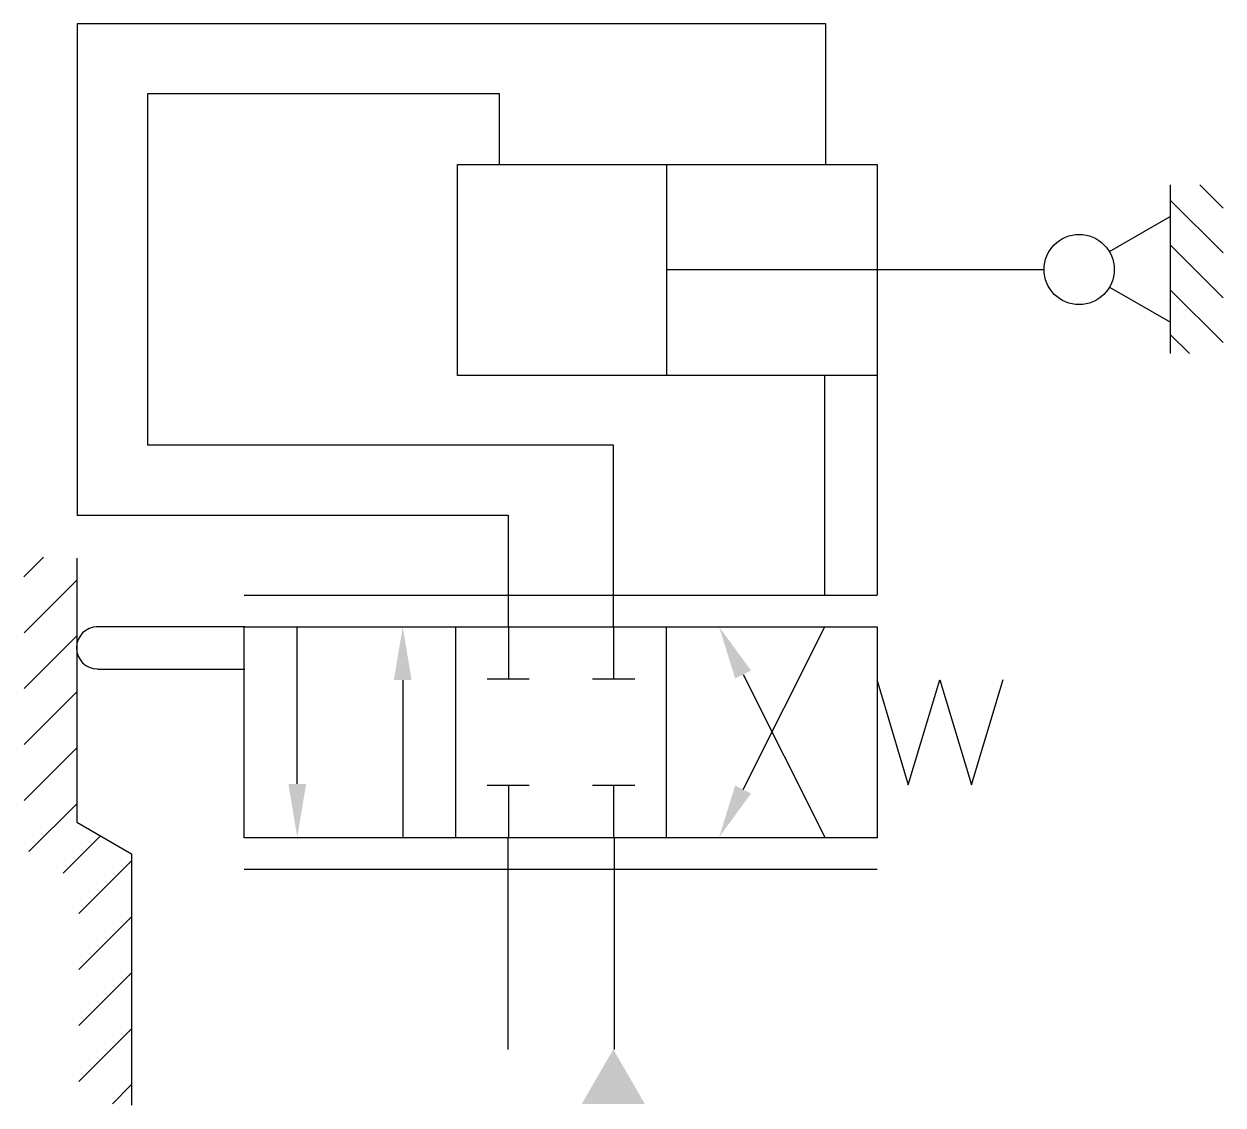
# Model space of a CAD drawing. Extents: x 37.4 to 94.3, y 44.5 to 95.7.
import ezdxf

# ---------------------------------------------------------------- set-up
doc = ezdxf.new("R2010")
doc.units = 0
doc.header["$MEASUREMENT"] = 0
doc.layers.get('0').update_dxf_attribs({"linetype": 'CONTINUOUS'})
doc.layers.add('11', color=1, linetype='CONTINUOUS')
doc.layers.add('12', color=2, linetype='CONTINUOUS')

# ---------------------------------------------------------------- blocks, each defined once
blk = doc.blocks.new('*X1')
at = {"color": 0}
for p, q in [((84.819, 326.119), (85.75, 327.05)), ((84.821, 323.469), (87.318, 325.967)), ((84.822, 320.819), (87.318, 323.315)), ((84.824, 318.169), (87.318, 320.664)), ((84.826, 315.52), (87.318, 318.012)), ((85.057, 313.099), (87.318, 315.36)), ((86.685, 312.075), (88.45, 313.84)), ((87.416, 310.155), (89.916, 312.655)), ((87.416, 307.503), (89.916, 310.003)), ((87.416, 304.852), (89.916, 307.352)), ((87.416, 302.2), (89.916, 304.7)), ((89.013, 301.145), (89.916, 302.048))]:
    blk.add_line(p, q, dxfattribs=at)
blk = doc.blocks.new('*X3')
at = {"color": 0}
for p, q in [((481.611, 311.905), (482.519, 312.814)), ((482.141, 310.314), (484.641, 312.814)), ((484.262, 310.314), (486.762, 312.814)), ((486.383, 310.314), (488.883, 312.814)), ((488.505, 310.314), (489.611, 311.42))]:
    blk.add_line(p, q, dxfattribs=at)
blk = doc.blocks.new('5239', base_point=(490.699, 321.847))
at = {"layer": '11'}
for p, q in [((489.728, 324.707), (488.06, 321.819)), ((491.407, 324.715), (493.073, 321.829)), ((494.573, 321.828), (486.573, 321.828))]:
    blk.add_line(p, q, dxfattribs=at)
blk.add_circle((490.56, 326.149), 1.665, dxfattribs=at)
at = {"layer": '12'}
blk.add_blockref('*X3', (4.962, 9.014), dxfattribs=at)
blk = doc.blocks.new('FHYA10', base_point=(659.657, 112.034))
at = {"layer": '11'}
for p, q in [((653.652, 112.018), (655.135, 107.02)), ((655.135, 107.02), (656.637, 112.002)), ((656.637, 112.002), (658.14, 107.02)), ((658.14, 107.02), (659.642, 112.018))]:
    blk.add_line(p, q, dxfattribs=at)

msp = doc.modelspace()

# ---------------------------------------------------------------- linework, layer by layer
at = {"layer": '11'}
for p, q in [((75.427, 95.694), (39.932, 95.694)), ((39.932, 95.694), (39.932, 72.413)), ((75.427, 89.034), (75.427, 95.694)), ((43.262, 92.364), (43.262, 75.741)), ((59.961, 92.387), (43.272, 92.387)), ((43.272, 92.387), (43.272, 87.042)), ((59.961, 89.034), (59.961, 92.387)), ((57.961, 89.034), (77.859, 89.034)), ((57.961, 79.034), (57.961, 89.034)), ((67.88, 89.034), (67.88, 79.034)), ((77.859, 89.034), (77.859, 79.034)), ((67.88, 84.05), (85.77, 84.05)), ((77.859, 79.034), (57.961, 79.034)), ((75.368, 79.024), (75.368, 68.615)), ((77.868, 79.024), (77.868, 68.628)), ((43.262, 75.741), (65.354, 75.741)), ((65.354, 75.741), (65.354, 67.147)), ((39.912, 72.411), (60.372, 72.411)), ((60.372, 72.411), (60.372, 67.147)), ((39.912, 70.373), (39.912, 57.863)), ((47.859, 68.615), (77.859, 68.615)), ((47.879, 67.115), (40.839, 67.115)), ((47.859, 67.115), (77.859, 67.115)), ((47.859, 57.115), (47.859, 67.115)), ((50.369, 59.672), (50.369, 67.115)), ((57.879, 67.115), (57.879, 57.115)), ((60.379, 67.115), (60.379, 64.648)), ((65.379, 64.648), (65.379, 67.115)), ((67.879, 57.115), (67.879, 67.115)), ((71.506, 59.404), (75.377, 67.115)), ((77.859, 67.115), (77.859, 57.115)), ((40.896, 65.115), (47.879, 65.115)), ((71.506, 64.863), (75.377, 57.152)), ((55.371, 64.595), (55.371, 57.152)), ((59.372, 64.648), (61.372, 64.648)), ((64.374, 64.648), (66.374, 64.648)), ((59.372, 59.619), (61.372, 59.619)), ((60.379, 59.619), (60.379, 57.115)), ((64.374, 59.619), (66.374, 59.619)), ((65.379, 57.115), (65.379, 59.619)), ((39.912, 57.863), (42.51, 56.363)), ((77.859, 57.115), (47.859, 57.115)), ((60.372, 47.089), (60.372, 57.12)), ((65.394, 57.089), (65.394, 47.089)), ((42.51, 56.363), (42.51, 44.452)), ((77.859, 55.615), (47.859, 55.615))]:
    msp.add_line(p, q, dxfattribs=at)
msp.add_arc((40.898, 66.123), 1, 90, 270, dxfattribs=at)
at = {"layer": '12'}
for points in [[(54.951, 64.595), (55.791, 64.595), (55.371, 67.115)], [(71.131, 64.675), (71.881, 65.051), (70.375, 67.115)], [(50.789, 59.672), (49.949, 59.672), (50.369, 57.152)], [(71.881, 59.216), (71.131, 59.592), (70.375, 57.152)], [(65.354, 47.094), (63.854, 44.495), (66.854, 44.495)]]:
    msp.add_solid(points, dxfattribs=at)

# ---------------------------------------------------------------- block references
msp.add_blockref('FHYA10', (83.857, 64.637))
at = {"layer": '11', "rotation": 90}
msp.add_blockref('5239', (91.745, 84.195), dxfattribs=at)
at = {"layer": '12'}
msp.add_blockref('*X1', (-47.407, -256.63), dxfattribs=at)

doc.saveas('drawing.dxf')
